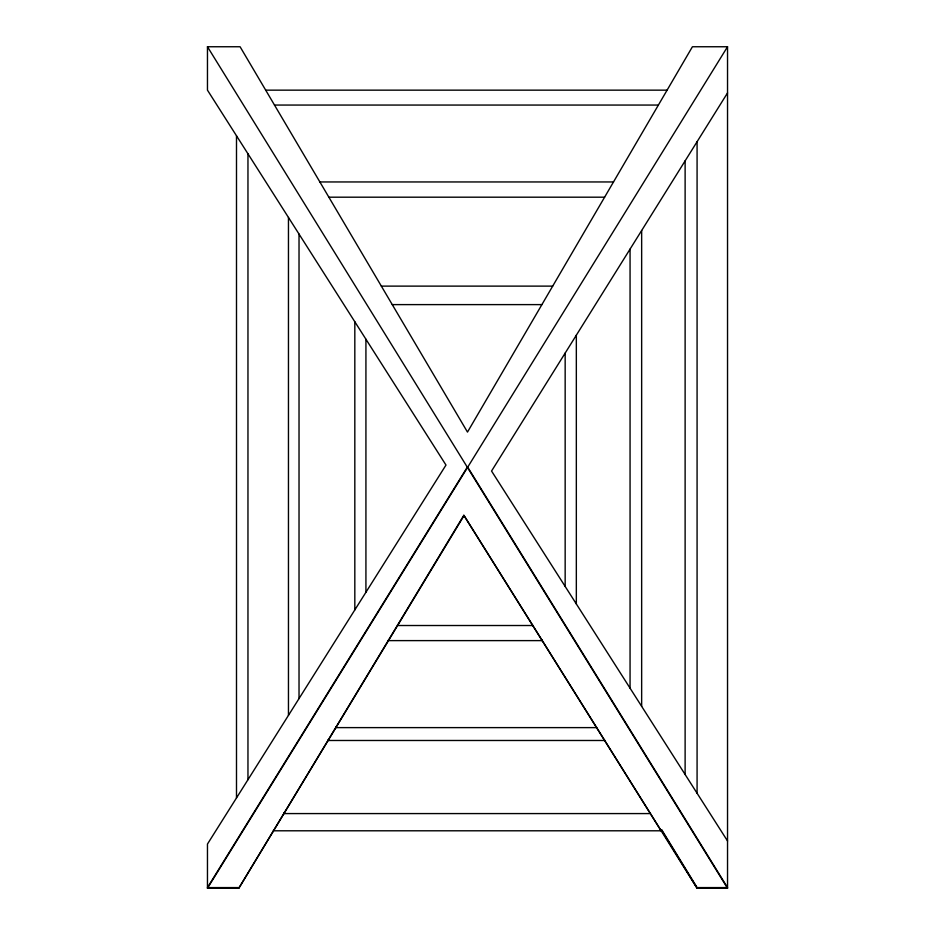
<?xml version="1.0" encoding="UTF-8"?>
<svg xmlns="http://www.w3.org/2000/svg" width="935" height="935" viewBox="0 0 935 935"><rect width="100%" height="100%" fill="white"/><g stroke="black" fill="none" stroke-linecap="round" stroke-linejoin="round"><path stroke-width="1.4" d="M463.842 515.279L697.101 888.25L727.535 888.25L727.535 46.75L692.426 46.75L467.488 432.087L240.085 46.75L207.465 46.75L207.465 90.157L445.983 465.057L207.465 844.06L207.465 888.25L238.799 888.25L463.842 515.279L661.115 830.794M238.799 888.25L463.842 515.921M661.115 830.14L661.933 830.14L697.101 887.596L727.535 887.596L467.5 466.845L207.465 887.596L238.799 887.596M207.465 888.25L727.535 46.75M727.535 92.916L491.553 471.041L727.535 840.974M265.704 90.157L667.087 90.157M274.504 105.059L658.38 105.059M319.875 181.951L613.5 181.951M328.863 197.191L604.606 197.191M381.34 286.122L552.69 286.122M392.256 304.611L541.903 304.611M697.101 887.596L697.101 888.25L661.933 830.794L273.523 830.794L273.523 830.14M207.465 46.75L727.535 888.25M697.078 141.711L697.078 793.231M685.121 160.878L685.121 774.484M661.933 830.14L661.933 830.794M650.328 812.924L650.328 813.579L283.924 813.579L283.924 812.924M641.655 230.524L641.655 706.346M630.061 249.107L630.061 688.16M604.536 739.842L604.536 740.485L328.103 740.485L328.103 739.842M596.472 726.962L596.472 727.617L335.887 727.617L335.887 726.962M576.334 335.186L576.334 603.952M565.161 353.091L565.161 586.432M541.961 639.961L541.961 640.615L388.481 640.615L388.481 639.961M532.506 624.872L532.506 625.515L397.609 625.515L397.609 624.872M467.5 466.845L467.5 467.5M365.924 339.23L365.924 592.252M354.821 321.769L354.821 609.912M299.025 234.066L299.025 698.574M288.459 217.458L288.459 715.357M247.962 153.807L247.962 779.708M236.497 135.785L236.497 797.929"/></g></svg>
